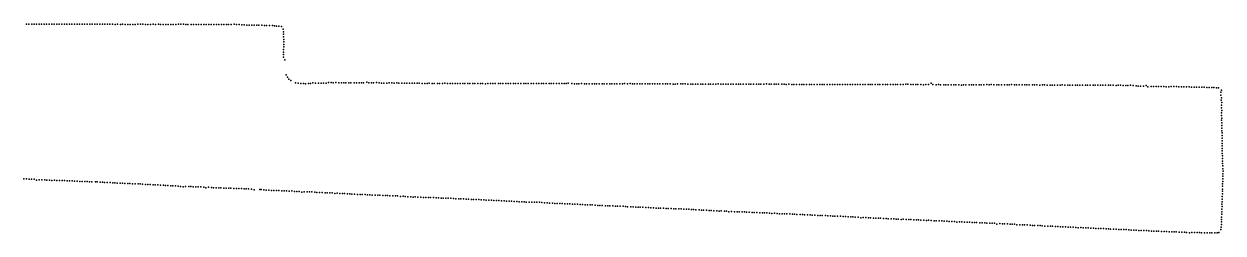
# Model space of a CAD drawing. Extents: x 2.93 to 8.06, y 3.49 to 4.25.
# Drawn here: x 5.493 to 8.058, y 3.486 to 3.932 of the extents above; entities that cross this region are included whole.
import ezdxf

# ---------------------------------------------------------------- set-up
doc = ezdxf.new("R2010")
doc.units = 0
doc.layers.add('1', color=7, linetype='CONTINUOUS')

msp = doc.modelspace()

# ---------------------------------------------------------------- linework, layer by layer
at = {"layer": '1', "color": 7, "linetype": 'CONTINUOUS'}
for p in [(5.4983, 3.93146, 1.42883), (5.50373, 3.9315, 1.42883), (5.51023, 3.93148, 1.42883), (5.51457, 3.9314, 1.42883), (5.51998, 3.93134, 1.42883), (5.5254, 3.93153, 1.42883), (5.53082, 3.93142, 1.42883), (5.53624, 3.93154, 1.42883), (5.54165, 3.93128, 1.42883), (5.54707, 3.93145, 1.42883), (5.55249, 3.93139, 1.42883), (5.5579, 3.93127, 1.42883), (5.5633, 3.93136, 1.42883), (5.56872, 3.9316, 1.42883), (5.57418, 3.9316, 1.42883), (5.57956, 3.93131, 1.42883), (5.58499, 3.93145, 1.42883), (5.59041, 3.9314, 1.42883), (5.5958, 3.93155, 1.42883), (5.60127, 3.93161, 1.42883), (5.60667, 3.93113, 1.42883), (5.61205, 3.9311, 1.42883), (5.61752, 3.93139, 1.42883), (5.6229, 3.93101, 1.42883), (5.62832, 3.93139, 1.42883), (5.63374, 3.93125, 1.42883), (5.63916, 3.93134, 1.42883), (5.64458, 3.93117, 1.42883), (5.64999, 3.93129, 1.42883), (5.65541, 3.93108, 1.42883), (5.66083, 3.93115, 1.42883), (5.66625, 3.93101, 1.42883), (5.67166, 3.93105, 1.42883), (5.67708, 3.93108, 1.42883), (5.6825, 3.93098, 1.42883), (5.68791, 3.93089, 1.42883), (5.69331, 3.93099, 1.42883), (5.69983, 3.93097, 1.42883), (5.70418, 3.93102, 1.42883), (5.7096, 3.93079, 1.42883), (5.715, 3.93085, 1.42883), (5.72044, 3.93095, 1.42883), (5.72585, 3.93082, 1.42883), (5.73126, 3.93091, 1.42883), (5.73665, 3.9312, 1.42883), (5.7421, 3.93112, 1.42883), (5.74752, 3.93104, 1.42883), (5.75294, 3.93094, 1.42883), (5.75836, 3.93095, 1.42883), (5.76376, 3.93089, 1.42883), (5.76918, 3.93106, 1.42883), (5.77461, 3.9309, 1.42883), (5.7811, 3.9311, 1.42883), (5.78543, 3.9309, 1.42883), (5.79086, 3.93071, 1.42883), (5.79626, 3.93081, 1.42883), (5.80173, 3.93094, 1.42883), (5.80711, 3.93051, 1.42883), (5.81248, 3.93062, 1.42883), (5.81793, 3.93087, 1.42883), (5.82335, 3.93114, 1.42883), (5.82874, 3.93128, 1.42883), (5.8342, 3.93162, 1.42883), (5.8396, 3.93095, 1.42883), (5.84393, 3.93057, 1.42883), (5.85044, 3.93057, 1.42883), (5.85586, 3.93061, 1.42883), (5.86127, 3.93071, 1.42883), (5.8667, 3.93081, 1.42883), (5.87212, 3.93058, 1.42883), (5.87752, 3.93065, 1.42883), (5.88294, 3.9309, 1.42883), (5.88836, 3.93072, 1.42883), (5.89377, 3.93094, 1.42883), (5.8992, 3.9308, 1.42883), (5.9046, 3.93087, 1.42883), (5.91004, 3.93093, 1.42883), (5.91545, 3.93058, 1.42883), (5.92086, 3.9305, 1.42883), (5.92627, 3.93076, 1.42883), (5.93061, 3.93077, 1.42883), (5.93602, 3.93097, 1.42883), (5.94254, 3.93104, 1.42883), (5.94796, 3.9308, 1.42883), (5.95341, 3.9303, 1.42883), (5.95879, 3.92976, 1.42883), (5.96421, 3.92966, 1.42883), (5.96962, 3.92943, 1.42883), (5.97503, 3.9293, 1.42883), (5.98033, 3.9295, 1.42881), (5.9857, 3.92903, 1.42881), (5.99114, 3.92901, 1.42881), (5.99546, 3.9291, 1.42881), (6.00197, 3.92888, 1.42881), (6.0074, 3.92843, 1.42881), (6.01175, 3.92818, 1.42881), (6.01819, 3.92829, 1.42881), (6.02484, 3.92842, 1.42881), (6.029, 3.92771, 1.42881), (6.03338, 3.92711, 1.42881), (6.03864, 3.92703, 1.42881), (6.04427, 3.92629, 1.42881), (6.04725, 3.92054, 1.42881), (6.04807, 3.91511, 1.42881), (6.04812, 3.90974, 1.42881), (6.04815, 3.90431, 1.42881), (6.0487, 3.89892, 1.42881), (6.04859, 3.87725, 1.42881), (6.04879, 3.88267, 1.42881), (6.04887, 3.8881, 1.42881), (6.04894, 3.89349, 1.42881), (6.04794, 3.86099, 1.42881), (6.04826, 3.87129, 1.42881), (6.04842, 3.86645, 1.42881), (6.05084, 3.85503, 1.42881), (6.05408, 3.82318, 1.42881), (6.05691, 3.81803, 1.42881), (6.05972, 3.81364, 1.42881), (6.06413, 3.81138, 1.42881), (6.07413, 3.8058, 1.42881), (6.07999, 3.8054, 1.42881), (6.08534, 3.80443, 1.42881), (6.0908, 3.80497, 1.42881), (6.09563, 3.80425, 1.42881), (6.10163, 3.80471, 1.42881), (6.10605, 3.80458, 1.42881), (6.11128, 3.80593, 1.42881), (6.11681, 3.80529, 1.42881), (6.12331, 3.80542, 1.42881), (6.12872, 3.80504, 1.42881), (6.13411, 3.8056, 1.42881), (6.13953, 3.80544, 1.42881), (6.14483, 3.80656, 1.42881), (6.15038, 3.80661, 1.42881), (6.15471, 3.80643, 1.42881), (6.16014, 3.80666, 1.42881), (6.16663, 3.80625, 1.42881), (6.17205, 3.80605, 1.42881), (6.17747, 3.80606, 1.42881), (6.18179, 3.8063, 1.42881), (6.18832, 3.80611, 1.42881), (6.19263, 3.80608, 1.42881), (6.19914, 3.80583, 1.42881), (6.20456, 3.80592, 1.42881), (6.20998, 3.80624, 1.42881), (6.21541, 3.80603, 1.42881), (6.21972, 3.80585, 1.42881), (6.22623, 3.80727, 1.42881), (6.23057, 3.80636, 1.42881), (6.23654, 3.80596, 1.42883), (6.24088, 3.80587, 1.42883), (6.24734, 3.80676, 1.42883), (6.25285, 3.80622, 1.42883), (6.2582, 3.80563, 1.42883), (6.26255, 3.80552, 1.42883), (6.26904, 3.8056, 1.42883), (6.27447, 3.80581, 1.42883), (6.27989, 3.80583, 1.42883), (6.28528, 3.8057, 1.42883), (6.29074, 3.80591, 1.42883), (6.29505, 3.80543, 1.42883), (6.30155, 3.80543, 1.42883), (6.30697, 3.80557, 1.42883), (6.31238, 3.80535, 1.42883), (6.31779, 3.80541, 1.42883), (6.32322, 3.80541, 1.42883), (6.32863, 3.8052, 1.42883), (6.33406, 3.80537, 1.42883), (6.33839, 3.80507, 1.42883), (6.34489, 3.80499, 1.42883), (6.3503, 3.80502, 1.42883), (6.35572, 3.80493, 1.42883), (6.36005, 3.8051, 1.42883), (6.36655, 3.80497, 1.42883), (6.37089, 3.80497, 1.42883), (6.37739, 3.80501, 1.42883), (6.38172, 3.80483, 1.42883), (6.38821, 3.80499, 1.42883), (6.39367, 3.80526, 1.42883), (6.39906, 3.80475, 1.42883), (6.40447, 3.8049, 1.42883), (6.40989, 3.80498, 1.42883), (6.41531, 3.80474, 1.42883), (6.42073, 3.80495, 1.42883), (6.42615, 3.80465, 1.42883), (6.43156, 3.80474, 1.42883), (6.4359, 3.80468, 1.42883), (6.4424, 3.8046, 1.42883), (6.44672, 3.80465, 1.42883), (6.45323, 3.80461, 1.42883), (6.45756, 3.80461, 1.42883), (6.46408, 3.80472, 1.42883), (6.46948, 3.80445, 1.42883), (6.47382, 3.80441, 1.42883), (6.48031, 3.80417, 1.42883), (6.48569, 3.80448, 1.42883), (6.49115, 3.80447, 1.42883), (6.49603, 3.8045, 1.42883), (6.5014, 3.80472, 1.42883), (6.50797, 3.80495, 1.42883), (6.51229, 3.80465, 1.42883), (6.51771, 3.80457, 1.42883), (6.52421, 3.80459, 1.42883), (6.52854, 3.80468, 1.42883), (6.53397, 3.80488, 1.42883), (6.54046, 3.80461, 1.42883), (6.54479, 3.80463, 1.42883), (6.55019, 3.80472, 1.42883), (6.55563, 3.8048, 1.42883), (6.56213, 3.80445, 1.42883), (6.56645, 3.80451, 1.42883), (6.57188, 3.80458, 1.42883), (6.57838, 3.80448, 1.42883), (6.58271, 3.80444, 1.42883), (6.58921, 3.80443, 1.42883), (6.59463, 3.80443, 1.42883), (6.60004, 3.80439, 1.42883), (6.60437, 3.80451, 1.42883), (6.6098, 3.80456, 1.42883), (6.6163, 3.80471, 1.42883), (6.62063, 3.80452, 1.42883), (6.62604, 3.80462, 1.42883), (6.63255, 3.8046, 1.42883), (6.63797, 3.80455, 1.42883), (6.64338, 3.80445, 1.42883), (6.6488, 3.80463, 1.42883), (6.65321, 3.80453, 1.42883), (6.65711, 3.80568, 1.42883), (6.66505, 3.80472, 1.42883), (6.67047, 3.80421, 1.42883), (6.67589, 3.80428, 1.42883), (6.68022, 3.80429, 1.42883), (6.68563, 3.80432, 1.42883), (6.69214, 3.80419, 1.42883), (6.69647, 3.80404, 1.42883), (6.70188, 3.80402, 1.42883), (6.70839, 3.80409, 1.42883), (6.7138, 3.80395, 1.42883), (6.71814, 3.80391, 1.42883), (6.72356, 3.80406, 1.42883), (6.73006, 3.80383, 1.42883), (6.73438, 3.8039, 1.42883), (6.7398, 3.80405, 1.42883), (6.74631, 3.80399, 1.42883), (6.75059, 3.80407, 1.42883), (6.756, 3.804, 1.42883), (6.76142, 3.80402, 1.42883), (6.76793, 3.80408, 1.42883), (6.77336, 3.8037, 1.42883), (6.77763, 3.80454, 1.42883), (6.78414, 3.80363, 1.42883), (6.78958, 3.80441, 1.42883), (6.79498, 3.804, 1.42883), (6.79934, 3.80388, 1.42883), (6.80476, 3.80395, 1.42883), (6.81018, 3.8039, 1.42883), (6.81559, 3.80387, 1.42883), (6.82209, 3.80374, 1.42883), (6.82752, 3.80377, 1.42883), (6.83185, 3.80371, 1.42883), (6.83726, 3.804, 1.42883), (6.84268, 3.80375, 1.42883), (6.8481, 3.80382, 1.42883), (6.85351, 3.80371, 1.42883), (6.86001, 3.80366, 1.42883), (6.86542, 3.80367, 1.42883), (6.86977, 3.8037, 1.42883), (6.87518, 3.80369, 1.42883), (6.88168, 3.80347, 1.42883), (6.88601, 3.80351, 1.42883), (6.89143, 3.80365, 1.42883), (6.89794, 3.80365, 1.42883), (6.90227, 3.80365, 1.42883), (6.90769, 3.80361, 1.42883), (6.9131, 3.80359, 1.42883), (6.91961, 3.80357, 1.42883), (6.92393, 3.80346, 1.42883), (6.92934, 3.80352, 1.42883), (6.93477, 3.80346, 1.42883), (6.94128, 3.80331, 1.42883), (6.9456, 3.80326, 1.42883), (6.95102, 3.8034, 1.42883), (6.95752, 3.80349, 1.42883), (6.96184, 3.80342, 1.42883), (6.96727, 3.80341, 1.42883), (6.97273, 3.80336, 1.42883), (6.97811, 3.80362, 1.42883), (6.98352, 3.80337, 1.42883), (6.98895, 3.80309, 1.42883), (6.99435, 3.80299, 1.42883), (6.99977, 3.80317, 1.42883), (7.00519, 3.80312, 1.42883), (7.00997, 3.80326, 1.42885), (7.01647, 3.80333, 1.42885), (7.02188, 3.80334, 1.42885), (7.0262, 3.80357, 1.42885), (7.03163, 3.80349, 1.42885), (7.03814, 3.80347, 1.42885), (7.04355, 3.80334, 1.42885), (7.04788, 3.80354, 1.42885), (7.0533, 3.80334, 1.42885), (7.0598, 3.80321, 1.42885), (7.06522, 3.80335, 1.42885), (7.06955, 3.80322, 1.42885), (7.07603, 3.80358, 1.42885), (7.08148, 3.80398, 1.42885), (7.08692, 3.80343, 1.42885), (7.09122, 3.80312, 1.42885), (7.09772, 3.80313, 1.42885), (7.10206, 3.80315, 1.42885), (7.10747, 3.80312, 1.42885), (7.114, 3.80313, 1.42885), (7.1194, 3.8029, 1.42885), (7.12372, 3.80265, 1.42885), (7.12913, 3.80303, 1.42885), (7.13565, 3.80283, 1.42885), (7.13998, 3.80268, 1.42885), (7.14539, 3.80277, 1.42885), (7.1519, 3.80277, 1.42885), (7.15731, 3.80274, 1.42885), (7.16164, 3.80264, 1.42885), (7.16705, 3.80284, 1.42885), (7.17356, 3.8028, 1.42885), (7.1779, 3.80274, 1.42885), (7.18331, 3.80261, 1.42885), (7.18981, 3.80266, 1.42885), (7.19523, 3.8026, 1.42885), (7.20064, 3.80271, 1.42885), (7.20498, 3.80287, 1.42885), (7.21148, 3.80259, 1.42885), (7.21693, 3.80241, 1.42885), (7.22231, 3.80229, 1.42885), (7.22774, 3.8024, 1.42885), (7.23314, 3.80232, 1.42885), (7.23857, 3.80219, 1.42885), (7.24397, 3.80224, 1.42885), (7.2494, 3.80267, 1.42885), (7.25484, 3.80262, 1.42885), (7.26024, 3.80248, 1.42885), (7.26566, 3.80263, 1.42885), (7.27092, 3.80269, 1.42885), (7.27633, 3.80271, 1.42885), (7.28173, 3.80264, 1.42885), (7.28718, 3.80251, 1.42885), (7.2926, 3.80266, 1.42885), (7.29911, 3.80242, 1.42885), (7.30343, 3.8022, 1.42885), (7.30776, 3.80245, 1.42885), (7.31424, 3.80241, 1.42885), (7.31966, 3.80266, 1.42885), (7.324, 3.80262, 1.42885), (7.3305, 3.80268, 1.42885), (7.33592, 3.80279, 1.42885), (7.34026, 3.80266, 1.42885), (7.34676, 3.80258, 1.42885), (7.35217, 3.80277, 1.42885), (7.35759, 3.80261, 1.42885), (7.36192, 3.8027, 1.42885), (7.36841, 3.80247, 1.42885), (7.37382, 3.80275, 1.42885), (7.37922, 3.80349, 1.42885), (7.38358, 3.80305, 1.42885), (7.39009, 3.80253, 1.42885), (7.39551, 3.80245, 1.42885), (7.40093, 3.80266, 1.42885), (7.40531, 3.80255, 1.42885), (7.41177, 3.8024, 1.42885), (7.41718, 3.80209, 1.42885), (7.42257, 3.80247, 1.42885), (7.42813, 3.8028, 1.42885), (7.43379, 3.80519, 1.42885), (7.4374, 3.80263, 1.42885), (7.44426, 3.80206, 1.42885), (7.44968, 3.80237, 1.42885), (7.45402, 3.80213, 1.42885), (7.46051, 3.80187, 1.42885), (7.46485, 3.80179, 1.42885), (7.47026, 3.80182, 1.42885), (7.47676, 3.80183, 1.42885), (7.48218, 3.80199, 1.42885), (7.48651, 3.80184, 1.42885), (7.49302, 3.80169, 1.42885), (7.49849, 3.80146, 1.42885), (7.50276, 3.80191, 1.42885), (7.50817, 3.80154, 1.42885), (7.51468, 3.80192, 1.42885), (7.5201, 3.80198, 1.42885), (7.52444, 3.80205, 1.42885), (7.52985, 3.80194, 1.42885), (7.53636, 3.80198, 1.42885), (7.54067, 3.8021, 1.42885), (7.5461, 3.80204, 1.42885), (7.55261, 3.8024, 1.42885), (7.55805, 3.80203, 1.42885), (7.56235, 3.80219, 1.42885), (7.56779, 3.80211, 1.42885), (7.57426, 3.80196, 1.42885), (7.57861, 3.80216, 1.42885), (7.58403, 3.80185, 1.42885), (7.59052, 3.80208, 1.42885), (7.59595, 3.80185, 1.42885), (7.60028, 3.80168, 1.42885), (7.60568, 3.80221, 1.42885), (7.6122, 3.80187, 1.42885), (7.61655, 3.80196, 1.42885), (7.62195, 3.80181, 1.42885), (7.62846, 3.80185, 1.42885), (7.63387, 3.80169, 1.42885), (7.6382, 3.80182, 1.42885), (7.64361, 3.80175, 1.42885), (7.65013, 3.80182, 1.42885), (7.65445, 3.80162, 1.42885), (7.65988, 3.80156, 1.42885), (7.66636, 3.80144, 1.42885), (7.67179, 3.80151, 1.42885), (7.67613, 3.80149, 1.42885), (7.68155, 3.80141, 1.42885), (7.68804, 3.80127, 1.42885), (7.69237, 3.80131, 1.42885), (7.69779, 3.80137, 1.42885), (7.70428, 3.80125, 1.42885), (7.7097, 3.80113, 1.42885), (7.71403, 3.80152, 1.42885), (7.71946, 3.80137, 1.42885), (7.72596, 3.80125, 1.42885), (7.73029, 3.80117, 1.42885), (7.73571, 3.80118, 1.42885), (7.74221, 3.8011, 1.42885), (7.74655, 3.80115, 1.42885), (7.75196, 3.80105, 1.42885), (7.75738, 3.80085, 1.42885), (7.76386, 3.80109, 1.42885), (7.76821, 3.80106, 1.42885), (7.77363, 3.80106, 1.42885), (7.78013, 3.80096, 1.42885), (7.78481, 3.80109, 1.42885), (7.79024, 3.8012, 1.42885), (7.79565, 3.80122, 1.42885), (7.80108, 3.80121, 1.42885), (7.8065, 3.80119, 1.42885), (7.813, 3.80092, 1.42885), (7.81733, 3.8009, 1.42885), (7.82275, 3.80082, 1.42885), (7.82924, 3.80068, 1.42885), (7.8336, 3.8009, 1.42885), (7.83904, 3.80118, 1.42885), (7.84441, 3.8006, 1.42885), (7.84984, 3.80073, 1.42885), (7.85428, 3.80053, 1.42885), (7.86039, 3.80087, 1.42885), (7.866, 3.80014, 1.42885), (7.87251, 3.79945, 1.42885), (7.87683, 3.79882, 1.42885), (7.88125, 3.79872, 1.42885), (7.8879, 3.79907, 1.42885), (7.89331, 3.80011, 1.42885), (7.89741, 3.79784, 1.42885), (7.904, 3.79816, 1.42885), (7.90942, 3.7981, 1.42885), (7.91483, 3.798, 1.42885), (7.92021, 3.79859, 1.42885), (7.9257, 3.79825, 1.42885), (7.9311, 3.79794, 1.42885), (7.93651, 3.79769, 1.42885), (7.9419, 3.79773, 1.42885), (7.94734, 3.79797, 1.42885), (7.95273, 3.79809, 1.42885), (7.95821, 3.79798, 1.42885), (7.96359, 3.79753, 1.42885), (7.96901, 3.79744, 1.42885), (7.97442, 3.79752, 1.42885), (7.97985, 3.79737, 1.42885), (7.98526, 3.79749, 1.42885), (7.99069, 3.79718, 1.42885), (7.99609, 3.79689, 1.42885), (8.0015, 3.79677, 1.42885), (8.00692, 3.79686, 1.42885), (8.01235, 3.79673, 1.42885), (8.01777, 3.7966, 1.42885), (8.02318, 3.79635, 1.42885), (8.02859, 3.79628, 1.42885), (8.03403, 3.79626, 1.42885), (8.0387, 3.79587, 1.42885), (8.04409, 3.79547, 1.42885), (8.04835, 3.79509, 1.42885), (8.05344, 3.7797, 1.42885), (8.05357, 3.78593, 1.42885), (8.05442, 3.7738, 1.42885), (8.05493, 3.79056, 1.42885), (8.0544, 3.76881, 1.42885), (8.05446, 3.75866, 1.42885), (8.05488, 3.75247, 1.42885), (8.0552, 3.7641, 1.42885), (8.05536, 3.74722, 1.42885), (8.05502, 3.72612, 1.42885), (8.05505, 3.73644, 1.42885), (8.05508, 3.7418, 1.42885), (8.05515, 3.73045, 1.42885), (8.05549, 3.72068, 1.42885), (8.05535, 3.71528, 1.42885), (8.05545, 3.70933, 1.42885), (8.05547, 3.70389, 1.42885), (8.05587, 3.69904, 1.42885), (8.05609, 3.6936, 1.42885), (8.05603, 3.68768, 1.42885), (8.05618, 3.68226, 1.42885), (8.05624, 3.67682, 1.42885), (8.05643, 3.67141, 1.42885), (8.05617, 3.66618, 1.42883), (8.05636, 3.66075, 1.42883), (8.05641, 3.65535, 1.42883), (8.05666, 3.64995, 1.42883), (8.0568, 3.64451, 1.42883), (8.05688, 3.6391, 1.42883), (8.05696, 3.63366, 1.42883), (8.0573, 3.62882, 1.42883), (8.0574, 3.62266, 1.42883), (8.05801, 3.61741, 1.42883), (5.49313, 3.60117, 1.42883), (5.49858, 3.60117, 1.42883), (5.50398, 3.6007, 1.42883), (5.5094, 3.60042, 1.42883), (5.51483, 3.60045, 1.42883), (5.52022, 3.59867, 1.42883), (5.52564, 3.59898, 1.42883), (5.53109, 3.59913, 1.42883), (5.53759, 3.599, 1.42883), (5.54194, 3.59864, 1.42883), (5.54738, 3.59809, 1.42883), (5.55279, 3.59737, 1.42883), (5.55817, 3.59811, 1.42883), (5.56359, 3.59791, 1.42883), (5.569, 3.59777, 1.42883), (5.57446, 3.59771, 1.42883), (5.57984, 3.59727, 1.42883), (5.58525, 3.59724, 1.42883), (5.59066, 3.59696, 1.42883), (5.59609, 3.59673, 1.42883), (5.60152, 3.5965, 1.42883), (5.60697, 3.59639, 1.42883), (5.61235, 3.59572, 1.42883), (5.61776, 3.59559, 1.42883), (5.62317, 3.59561, 1.42883), (5.62857, 3.59523, 1.42883), (5.63297, 3.59497, 1.42883), (5.63837, 3.59467, 1.42883), (5.64596, 3.5946, 1.42883), (5.64939, 3.59455, 1.42883), (5.65589, 3.5941, 1.42883), (5.66129, 3.59378, 1.42883), (5.66564, 3.59361, 1.42883), (5.67107, 3.5934, 1.42883), (5.67754, 3.59314, 1.42883), (5.68298, 3.59283, 1.42883), (5.68735, 3.59264, 1.42883), (5.69273, 3.59215, 1.42883), (5.69923, 3.59216, 1.42883), (5.70356, 3.5918, 1.42883), (5.70898, 3.59137, 1.42883), (5.71547, 3.59125, 1.42883), (5.71982, 3.59095, 1.42883), (8.05726, 3.60122, 1.42883), (8.05749, 3.61198, 1.42883), (8.05752, 3.60717, 1.42883), (8.05766, 3.59525, 1.42883), (5.72526, 3.59072, 1.42883), (5.73064, 3.59019, 1.42883), (5.73714, 3.59027, 1.42883), (5.7415, 3.59019, 1.42883), (5.74689, 3.58962, 1.42883), (5.75339, 3.58922, 1.42883), (5.75772, 3.58901, 1.42883), (5.76317, 3.5889, 1.42883), (5.76963, 3.58836, 1.42883), (5.77398, 3.58828, 1.42883), (5.7794, 3.58824, 1.42883), (5.78481, 3.58792, 1.42883), (5.79132, 3.58748, 1.42883), (5.79565, 3.58695, 1.42883), (5.80108, 3.58668, 1.42883), (5.80756, 3.58633, 1.42883), (5.81189, 3.58636, 1.42883), (5.81736, 3.58614, 1.42883), (5.82275, 3.58536, 1.42883), (5.82815, 3.58467, 1.42883), (5.83356, 3.58437, 1.42883), (5.83897, 3.58467, 1.42883), (5.84548, 3.58477, 1.42883), (5.8498, 3.58453, 1.42883), (5.85522, 3.58431, 1.42883), (5.86074, 3.58407, 1.42883), (5.86604, 3.58377, 1.42883), (5.87147, 3.58393, 1.42883), (5.87818, 3.58366, 1.42883), (5.88231, 3.58207, 1.42883), (5.8875, 3.58313, 1.42883), (5.89422, 3.58239, 1.42883), (5.8988, 3.58222, 1.42883), (5.90421, 3.58206, 1.42883), (5.90963, 3.58183, 1.42883), (5.91395, 3.58188, 1.42883), (5.92043, 3.58155, 1.42883), (5.92589, 3.5811, 1.42883), (5.93128, 3.58099, 1.42883), (5.93563, 3.58105, 1.42883), (5.94212, 3.58082, 1.42883), (5.94754, 3.58046, 1.42883), (5.95296, 3.58056, 1.42883), (5.9584, 3.58027, 1.42883), (5.9638, 3.57996, 1.42883), (5.96814, 3.57982, 1.42883), (5.97353, 3.57956, 1.42883), (5.98003, 3.57931, 1.42883), (5.98537, 3.57792, 1.42883), (5.99741, 3.57844, 1.42883), (6.00062, 3.57804, 1.42883), (6.00604, 3.57745, 1.42883), (6.01147, 3.57719, 1.42883), (6.01691, 3.57704, 1.42883), (6.0223, 3.57658, 1.42883), (6.02771, 3.57621, 1.42883), (6.03312, 3.57628, 1.42883), (6.03855, 3.57604, 1.42883), (6.04506, 3.5758, 1.42883), (6.04938, 3.57548, 1.42883), (6.05485, 3.57541, 1.42883), (6.06022, 3.57513, 1.42883), (6.06581, 3.57524, 1.42883), (6.07213, 3.57432, 1.42883), (6.0765, 3.57419, 1.42883), (6.082, 3.57381, 1.42883), (6.0873, 3.57264, 1.42883), (6.09265, 3.57333, 1.42883), (6.09922, 3.5732, 1.42883), (6.10355, 3.5733, 1.42883), (6.10895, 3.57306, 1.42883), (6.11549, 3.57244, 1.42883), (6.11981, 3.5723, 1.42883), (6.12523, 3.57184, 1.42883), (6.13066, 3.57168, 1.42883), (6.13715, 3.57136, 1.42883), (6.1416, 3.57128, 1.42883), (6.14703, 3.57119, 1.42883), (6.15253, 3.57121, 1.42883), (6.15784, 3.57019, 1.42883), (6.16328, 3.57035, 1.42883), (6.16871, 3.57015, 1.42883), (6.17414, 3.56966, 1.42883), (6.17845, 3.5695, 1.42883), (6.18496, 3.5692, 1.42883), (6.19044, 3.56912, 1.42883), (6.19472, 3.56856, 1.42883), (6.20012, 3.56827, 1.42883), (6.20663, 3.56804, 1.42883), (6.21203, 3.56806, 1.42883), (6.21638, 3.56794, 1.42883), (6.22288, 3.56752, 1.42883), (6.22828, 3.56718, 1.42883), (6.23262, 3.56721, 1.42883), (6.23803, 3.56662, 1.42883), (6.24456, 3.56658, 1.42883), (6.24996, 3.56625, 1.42883), (6.25431, 3.56611, 1.42883), (6.26079, 3.56575, 1.42883), (6.2662, 3.56552, 1.42883), (6.27055, 3.56526, 1.42883), (8.05674, 3.56879, 1.42883), (8.05681, 3.58553, 1.42883), (8.05684, 3.57898, 1.42883), (8.05688, 3.57466, 1.42883), (8.05724, 3.59053, 1.42883), (6.27595, 3.56494, 1.42883), (6.28246, 3.56512, 1.42883), (6.2879, 3.565, 1.42883), (6.29226, 3.56479, 1.42883), (6.29872, 3.56359, 1.42883), (6.30411, 3.56382, 1.42883), (6.30866, 3.56373, 1.42883), (6.31394, 3.5627, 1.42883), (6.32044, 3.5627, 1.42883), (6.3258, 3.56228, 1.42883), (6.33013, 3.56291, 1.42883), (6.33558, 3.56236, 1.42883), (6.34214, 3.5618, 1.42883), (6.34745, 3.56145, 1.42883), (6.35288, 3.56142, 1.42883), (6.3583, 3.56145, 1.42883), (6.36263, 3.56117, 1.42883), (6.36915, 3.56106, 1.42883), (6.37455, 3.56073, 1.42883), (6.37998, 3.56062, 1.42883), (6.38538, 3.56023, 1.42883), (6.38998, 3.56012, 1.42885), (6.39537, 3.55988, 1.42885), (6.40081, 3.55963, 1.42885), (6.4062, 3.55955, 1.42885), (6.41162, 3.55917, 1.42885), (6.41701, 3.55877, 1.42885), (6.42353, 3.55851, 1.42885), (6.42788, 3.55861, 1.42885), (6.43329, 3.55818, 1.42885), (6.4387, 3.55794, 1.42885), (6.44413, 3.55788, 1.42885), (6.45065, 3.55734, 1.42885), (6.45496, 3.55705, 1.42885), (6.46037, 3.55673, 1.42885), (6.4658, 3.5567, 1.42885), (6.47122, 3.55627, 1.42885), (6.47665, 3.55616, 1.42885), (6.48203, 3.55582, 1.42885), (6.48745, 3.55557, 1.42885), (6.4929, 3.55535, 1.42885), (6.49829, 3.55509, 1.42885), (6.50371, 3.55521, 1.42885), (6.50913, 3.55483, 1.42885), (6.51455, 3.55431, 1.42885), (6.51995, 3.55394, 1.42885), (6.52538, 3.55382, 1.42885), (6.53081, 3.5536, 1.42885), (6.53622, 3.55341, 1.42885), (6.54165, 3.55308, 1.42885), (6.54706, 3.55283, 1.42885), (6.55248, 3.55237, 1.42885), (6.55788, 3.55218, 1.42885), (6.56332, 3.55186, 1.42885), (6.56765, 3.55154, 1.42885), (6.57412, 3.55132, 1.42885), (6.57954, 3.55121, 1.42885), (6.58496, 3.55116, 1.42885), (6.59038, 3.55105, 1.42885), (6.5958, 3.551, 1.42885), (6.60122, 3.55063, 1.42885), (6.60666, 3.55026, 1.42885), (6.61202, 3.5496, 1.42885), (6.61746, 3.54933, 1.42885), (6.62397, 3.54901, 1.42885), (6.62833, 3.54875, 1.42885), (6.63384, 3.54866, 1.42885), (6.63927, 3.54841, 1.42885), (6.64468, 3.54817, 1.42885), (6.65013, 3.54779, 1.42885), (6.65553, 3.5477, 1.42885), (6.66094, 3.54756, 1.42885), (6.66638, 3.54744, 1.42885), (6.67177, 3.54688, 1.42885), (6.6772, 3.54703, 1.42885), (6.6826, 3.54664, 1.42885), (6.68801, 3.54642, 1.42885), (6.69346, 3.54584, 1.42885), (6.69885, 3.54571, 1.42885), (6.70429, 3.54541, 1.42885), (6.7086, 3.54541, 1.42885), (6.71515, 3.5449, 1.42885), (6.72055, 3.54453, 1.42885), (6.72488, 3.54425, 1.42885), (6.73027, 3.54404, 1.42885), (6.73677, 3.54387, 1.42885), (6.74219, 3.54384, 1.42885), (6.74654, 3.54381, 1.42885), (6.75304, 3.54356, 1.42885), (6.75842, 3.54299, 1.42885), (6.76277, 3.54294, 1.42885), (6.7682, 3.54292, 1.42885), (6.77471, 3.54256, 1.42885), (6.78014, 3.54205, 1.42885), (6.78444, 3.54169, 1.42885), (6.79096, 3.54144, 1.42885), (6.7964, 3.54112, 1.42885), (6.80179, 3.54091, 1.42885), (6.80722, 3.54093, 1.42885), (6.81152, 3.54059, 1.42885), (6.81694, 3.5404, 1.42885), (6.82349, 3.54001, 1.42885), (6.82889, 3.53966, 1.42885), (6.83432, 3.53955, 1.42885), (8.05582, 3.54706, 1.42883), (8.05583, 3.54221, 1.42883), (8.0559, 3.55196, 1.42883), (8.05631, 3.56331, 1.42883), (8.05631, 3.55789, 1.42883), (6.83974, 3.53902, 1.42885), (6.84511, 3.53886, 1.42885), (6.85052, 3.53874, 1.42885), (6.85487, 3.53878, 1.42885), (6.86139, 3.53841, 1.42885), (6.86679, 3.53803, 1.42885), (6.87112, 3.5377, 1.42885), (6.87764, 3.53774, 1.42885), (6.88298, 3.53739, 1.42883), (6.88733, 3.53706, 1.42883), (6.8938, 3.53696, 1.42883), (6.89923, 3.53697, 1.42883), (6.90464, 3.53675, 1.42883), (6.91006, 3.53623, 1.42883), (6.91547, 3.53617, 1.42883), (6.9209, 3.5358, 1.42883), (6.92522, 3.53551, 1.42883), (6.93065, 3.53525, 1.42883), (6.93714, 3.53504, 1.42883), (6.94255, 3.53438, 1.42883), (6.94689, 3.53422, 1.42883), (6.95339, 3.53402, 1.42883), (6.95882, 3.53359, 1.42883), (6.96313, 3.53325, 1.42883), (6.96856, 3.53317, 1.42883), (6.97507, 3.53301, 1.42883), (6.98047, 3.53226, 1.42883), (6.98478, 3.53256, 1.42883), (6.99131, 3.53236, 1.42883), (6.99568, 3.53203, 1.42883), (7.00105, 3.53099, 1.42883), (7.00648, 3.53139, 1.42883), (7.01298, 3.531, 1.42883), (7.01841, 3.53101, 1.42883), (7.02273, 3.53088, 1.42883), (7.02923, 3.53066, 1.42883), (7.03463, 3.53039, 1.42883), (7.03898, 3.53014, 1.42883), (7.04441, 3.52985, 1.42883), (7.05092, 3.52958, 1.42883), (7.05525, 3.52945, 1.42883), (7.06065, 3.52916, 1.42883), (7.06714, 3.52889, 1.42883), (7.07258, 3.52885, 1.42883), (7.07689, 3.52845, 1.42883), (7.08234, 3.52833, 1.42883), (7.08786, 3.52785, 1.42883), (7.09315, 3.52718, 1.42883), (7.09856, 3.52754, 1.42883), (7.104, 3.52706, 1.42883), (7.10944, 3.52657, 1.42883), (7.11482, 3.52636, 1.42883), (7.12024, 3.52648, 1.42883), (7.125, 3.52644, 1.42885), (7.1315, 3.52621, 1.42885), (7.13693, 3.52587, 1.42885), (7.14129, 3.52567, 1.42885), (7.14667, 3.52528, 1.42885), (7.15316, 3.52497, 1.42885), (7.1586, 3.52483, 1.42885), (7.16292, 3.5246, 1.42885), (7.16943, 3.52443, 1.42885), (7.17488, 3.524, 1.42885), (7.17918, 3.52371, 1.42885), (7.18459, 3.52359, 1.42885), (7.1911, 3.52305, 1.42885), (7.19652, 3.52265, 1.42885), (7.20084, 3.52255, 1.42885), (7.20735, 3.52267, 1.42885), (7.21278, 3.52237, 1.42885), (7.21819, 3.52217, 1.42885), (7.22367, 3.52171, 1.42885), (7.22794, 3.52155, 1.42885), (7.23334, 3.52132, 1.42885), (7.23986, 3.52121, 1.42885), (7.24527, 3.52095, 1.42885), (7.2507, 3.5206, 1.42885), (7.25609, 3.52021, 1.42885), (7.26152, 3.51997, 1.42885), (7.26585, 3.51982, 1.42885), (7.27126, 3.51968, 1.42885), (7.27776, 3.51907, 1.42885), (7.28317, 3.51822, 1.42885), (7.28858, 3.51843, 1.42885), (7.29403, 3.51845, 1.42885), (7.29943, 3.518, 1.42885), (7.30377, 3.51795, 1.42885), (7.31032, 3.51745, 1.42885), (7.31568, 3.51704, 1.42885), (7.3211, 3.51709, 1.42885), (7.32546, 3.51686, 1.42885), (7.33193, 3.51632, 1.42885), (7.33736, 3.51625, 1.42885), (7.34169, 3.51606, 1.42885), (7.34818, 3.51581, 1.42885), (7.35359, 3.51562, 1.42885), (7.35902, 3.51533, 1.42885), (7.36338, 3.51507, 1.42885), (7.36985, 3.51439, 1.42885), (7.37386, 3.51484, 1.42885), (7.38037, 3.51455, 1.42885), (7.38577, 3.51429, 1.42885), (7.39015, 3.51417, 1.42885), (8.0547, 3.51456, 1.42883), (8.05485, 3.51947, 1.42883), (8.05517, 3.52541, 1.42883), (8.05532, 3.53082, 1.42883), (8.05562, 3.53622, 1.42883), (7.39663, 3.51368, 1.42885), (7.40205, 3.51365, 1.42885), (7.40637, 3.51348, 1.42885), (7.4118, 3.51303, 1.42885), (7.41828, 3.51282, 1.42885), (7.4237, 3.51241, 1.42885), (7.42804, 3.51263, 1.42885), (7.43349, 3.51223, 1.42885), (7.44, 3.51179, 1.42885), (7.44428, 3.51148, 1.42885), (7.4508, 3.5114, 1.42885), (7.45623, 3.51128, 1.42885), (7.46161, 3.51099, 1.42885), (7.46709, 3.51058, 1.42885), (7.47245, 3.51023, 1.42885), (7.47788, 3.51028, 1.42885), (7.48338, 3.51002, 1.42885), (7.4887, 3.50876, 1.42885), (7.49408, 3.50972, 1.42885), (7.49953, 3.50939, 1.42885), (7.50495, 3.50898, 1.42885), (7.51038, 3.50873, 1.42885), (7.51581, 3.50857, 1.42885), (7.52123, 3.50829, 1.42885), (7.52662, 3.50795, 1.42885), (7.53098, 3.50793, 1.42885), (7.53747, 3.50759, 1.42885), (7.5429, 3.50722, 1.42885), (7.54832, 3.50691, 1.42885), (7.55263, 3.50686, 1.42885), (7.55914, 3.5066, 1.42885), (7.56454, 3.50634, 1.42885), (7.56917, 3.50631, 1.42885), (7.5743, 3.50431, 1.42885), (7.58084, 3.50574, 1.42885), (7.58622, 3.50533, 1.42885), (7.59056, 3.50506, 1.42885), (7.59705, 3.50476, 1.42885), (7.60248, 3.50445, 1.42885), (7.6068, 3.50422, 1.42885), (7.61225, 3.50413, 1.42885), (7.61712, 3.50325, 1.42885), (7.62361, 3.50301, 1.42885), (7.62903, 3.50304, 1.42885), (7.63336, 3.50306, 1.42885), (7.63881, 3.50279, 1.42885), (7.64528, 3.50193, 1.42885), (7.65072, 3.50187, 1.42885), (7.65503, 3.50149, 1.42885), (7.66154, 3.50121, 1.42885), (7.66696, 3.50121, 1.42885), (7.67126, 3.50068, 1.42885), (7.67669, 3.50026, 1.42885), (7.68321, 3.50017, 1.42885), (7.68862, 3.49978, 1.42885), (7.69295, 3.49981, 1.42885), (7.69945, 3.49928, 1.42885), (7.70487, 3.49914, 1.42885), (7.71028, 3.49903, 1.42885), (7.71568, 3.49883, 1.42885), (7.7211, 3.49854, 1.42885), (7.72653, 3.49815, 1.42885), (7.73194, 3.49809, 1.42885), (7.73737, 3.49775, 1.42885), (7.74282, 3.49741, 1.42885), (7.7482, 3.49675, 1.42885), (7.75362, 3.49692, 1.42885), (7.75904, 3.49659, 1.42885), (7.76445, 3.49638, 1.42885), (7.76987, 3.49624, 1.42885), (7.77529, 3.49603, 1.42885), (7.78072, 3.49587, 1.42885), (7.78612, 3.49547, 1.42885), (7.79151, 3.49514, 1.42885), (7.79696, 3.4948, 1.42885), (7.80237, 3.49495, 1.42885), (7.80777, 3.49474, 1.42885), (7.81318, 3.49417, 1.42885), (7.81754, 3.49373, 1.42885), (7.82404, 3.49371, 1.42885), (7.82946, 3.49349, 1.42885), (7.8349, 3.49314, 1.42885), (7.84027, 3.49281, 1.42885), (7.84572, 3.49296, 1.42885), (7.85112, 3.49272, 1.42885), (7.8565, 3.49197, 1.42885), (7.86154, 3.49183, 1.42883), (7.86693, 3.49189, 1.42883), (7.87236, 3.49155, 1.42883), (7.87778, 3.49114, 1.42883), (7.88318, 3.491, 1.42883), (7.88861, 3.49089, 1.42883), (7.89404, 3.49068, 1.42883), (7.89949, 3.49038, 1.42883), (7.90488, 3.48967, 1.42883), (7.91026, 3.48956, 1.42883), (7.91568, 3.48925, 1.42883), (7.92009, 3.4891, 1.42883), (7.92646, 3.4889, 1.42883), (7.93196, 3.48859, 1.42883), (7.93737, 3.48849, 1.42883), (8.05348, 3.49286, 1.42883), (8.05383, 3.49784, 1.42883), (8.0545, 3.50373, 1.42883), (8.05452, 3.50915, 1.42883), (7.94277, 3.48811, 1.42883), (7.94818, 3.488, 1.42883), (7.9536, 3.48772, 1.42883), (7.95794, 3.4877, 1.42883), (7.96443, 3.48743, 1.42883), (7.96986, 3.48751, 1.42883), (7.9753, 3.48744, 1.42883), (7.97969, 3.4869, 1.42883), (7.98611, 3.48619, 1.42883), (7.99152, 3.48653, 1.42883), (7.99693, 3.48646, 1.42883), (8.00239, 3.48676, 1.42883), (8.00779, 3.48629, 1.42883), (8.01211, 3.48618, 1.42883), (8.01861, 3.48611, 1.42883), (8.02402, 3.48592, 1.42883), (8.02946, 3.48588, 1.42883), (8.03378, 3.48562, 1.42883), (8.04028, 3.4856, 1.42883), (8.04553, 3.48604, 1.42883), (8.04893, 3.48643, 1.42883)]:
    msp.add_point(p, dxfattribs=at)

doc.saveas('drawing.dxf')
